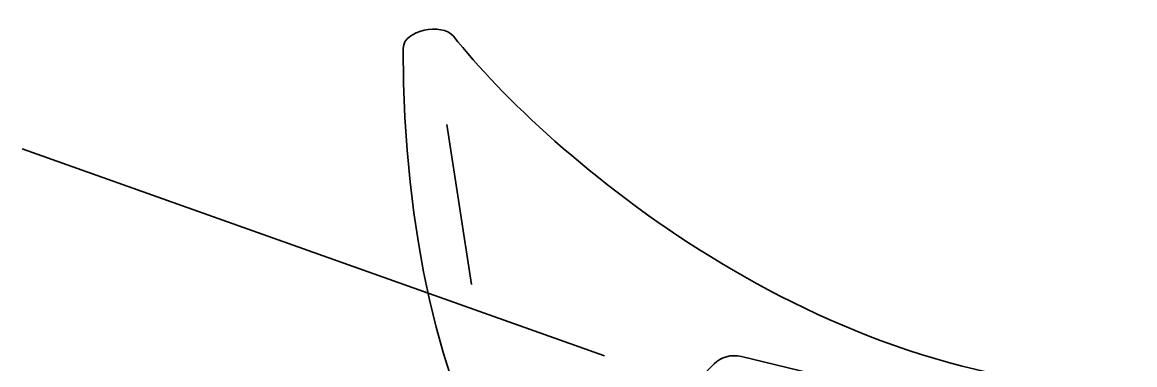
# Model space of a CAD drawing. Header units: inches. Extents: x 44 to 895, y -554 to -47.
# Drawn here: x 165.9 to 284.3, y -156 to -119.5 of the extents above; entities that cross this region are included whole.
import ezdxf

# ---------------------------------------------------------------- set-up
doc = ezdxf.new("R2010")
doc.units = ezdxf.units.IN
doc.header["$MEASUREMENT"] = 0
doc.layers.add('Layer 1', color=7, linetype='Continuous')

msp = doc.modelspace()

# ---------------------------------------------------------------- linework, layer by layer
at = {"layer": 'Layer 1', "color": 179, "lineweight": 35, "true_color": 0x231f20}
msp.add_lwpolyline([(213.7, -147.42), (211.09, -130.36)], dxfattribs=at)
at = {"layer": 'Layer 1', "color": 230, "lineweight": 35, "true_color": 0xec008b}
msp.add_lwpolyline([(165.88, -132.96), (227.85, -155)], dxfattribs=at)
at = {"layer": 'Layer 1', "color": 179, "lineweight": 35, "true_color": 0x231f20}
for points, knots in [([(284.31, -158.54), (250.57, -158.45), (221.8, -133.57), (211.77, -120.96), (210.58, -119.47), (206.42, -120.33), (206.44, -122.24), (206.44, -122.24), (206.43, -122.24), (206.43, -122.24), (206.43, -202.89), (271.88, -207.61), (271.91, -207.62), (271.91, -207.62), (271.91, -207.62), (271.91, -207.62), (271.91, -207.62), (271.91, -207.62), (271.91, -207.62), (271.91, -207.62), (271.91, -207.62), (271.91, -207.62), (271.87, -207.62), (253.26, -207.21), (227.83, -205.02), (227.83, -205.02), (227.83, -205.03), (227.83, -205.03), (227.83, -205.03), (227.43, -199.29), (227.43, -199.29), (227.38, -198.3), (226.61, -197.78), (225.62, -197.4), (225.62, -197.4), (221.51, -196.46), (221.51, -196.46), (220.8, -196.29), (220.05, -196.39), (219.4, -196.75), (219.4, -196.75), (212.53, -200.5), (212.53, -200.5), (211.95, -200.82), (211.56, -201.41), (211.5, -202.07), (211.5, -202.07), (211.37, -203.47), (211.37, -203.47)], [0, 0, 0, 0, 1, 1, 1, 2, 2, 2, 3, 3, 3, 4, 4, 4, 5, 5, 5, 6, 6, 6, 7, 7, 7, 8, 8, 8, 9, 9, 9, 10, 10, 10, 11, 11, 11, 12, 12, 12, 13, 13, 13, 14, 14, 14, 15, 15, 15, 16, 16, 16, 16]), ([(249.75, -156.85), (249.75, -156.85), (242.43, -155.09), (242.43, -155.09), (241.37, -154.84), (240.27, -155.13), (239.55, -155.87), (239.55, -155.87), (226.59, -169.02), (226.59, -169.02), (225.08, -170.56), (225.95, -173.11), (228.18, -173.65), (228.18, -173.65), (240.02, -176.49), (240.02, -176.49)], [0, 0, 0, 0, 1, 1, 1, 2, 2, 2, 3, 3, 3, 4, 4, 4, 5, 5, 5, 5])]:
    msp.add_open_spline(points, degree=3, knots=knots, dxfattribs=at)

doc.saveas('drawing.dxf')
